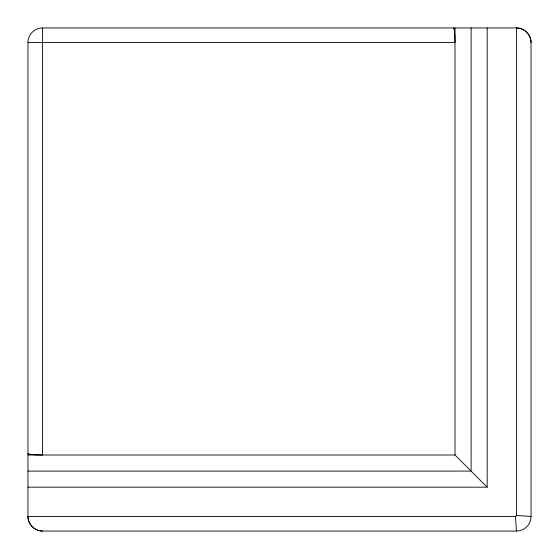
<?xml version="1.0" encoding="UTF-8"?>
<svg xmlns="http://www.w3.org/2000/svg" width="559" height="559" viewBox="0 0 559 559"><rect width="100%" height="100%" fill="white"/><g stroke="black" fill="none" stroke-linecap="round" stroke-linejoin="round"><path stroke-width="0.84" d="M531.05 42.575A14.625 14.625 0 0 0 516.425 27.95L516.425 515.468L516.39 516.306L515.468 516.425L27.95 516.425L27.95 42.575A14.625 14.625 0 0 1 42.575 27.95L516.425 27.95C524.251 27.901 531.099 34.749 531.05 42.575L531.05 516.425A14.625 14.625 0 0 1 516.425 531.05L42.575 531.05C34.749 531.099 27.901 524.251 27.95 516.425A14.625 14.625 0 0 0 42.575 531.05M27.95 42.575L454.998 42.575A14.66 1.46 90 0 0 453.538 27.971M27.95 454.998L454.998 454.998L487.175 487.175L27.95 487.175M27.95 471.09L471.09 471.09L471.09 27.95M516.425 515.468L531.05 516.425M515.468 516.425L516.425 531.05M487.175 27.95L487.175 487.175M454.998 27.95L454.998 454.998M42.575 27.95L42.575 454.998A14.66 1.46 0 0 1 27.971 453.538"/></g></svg>
